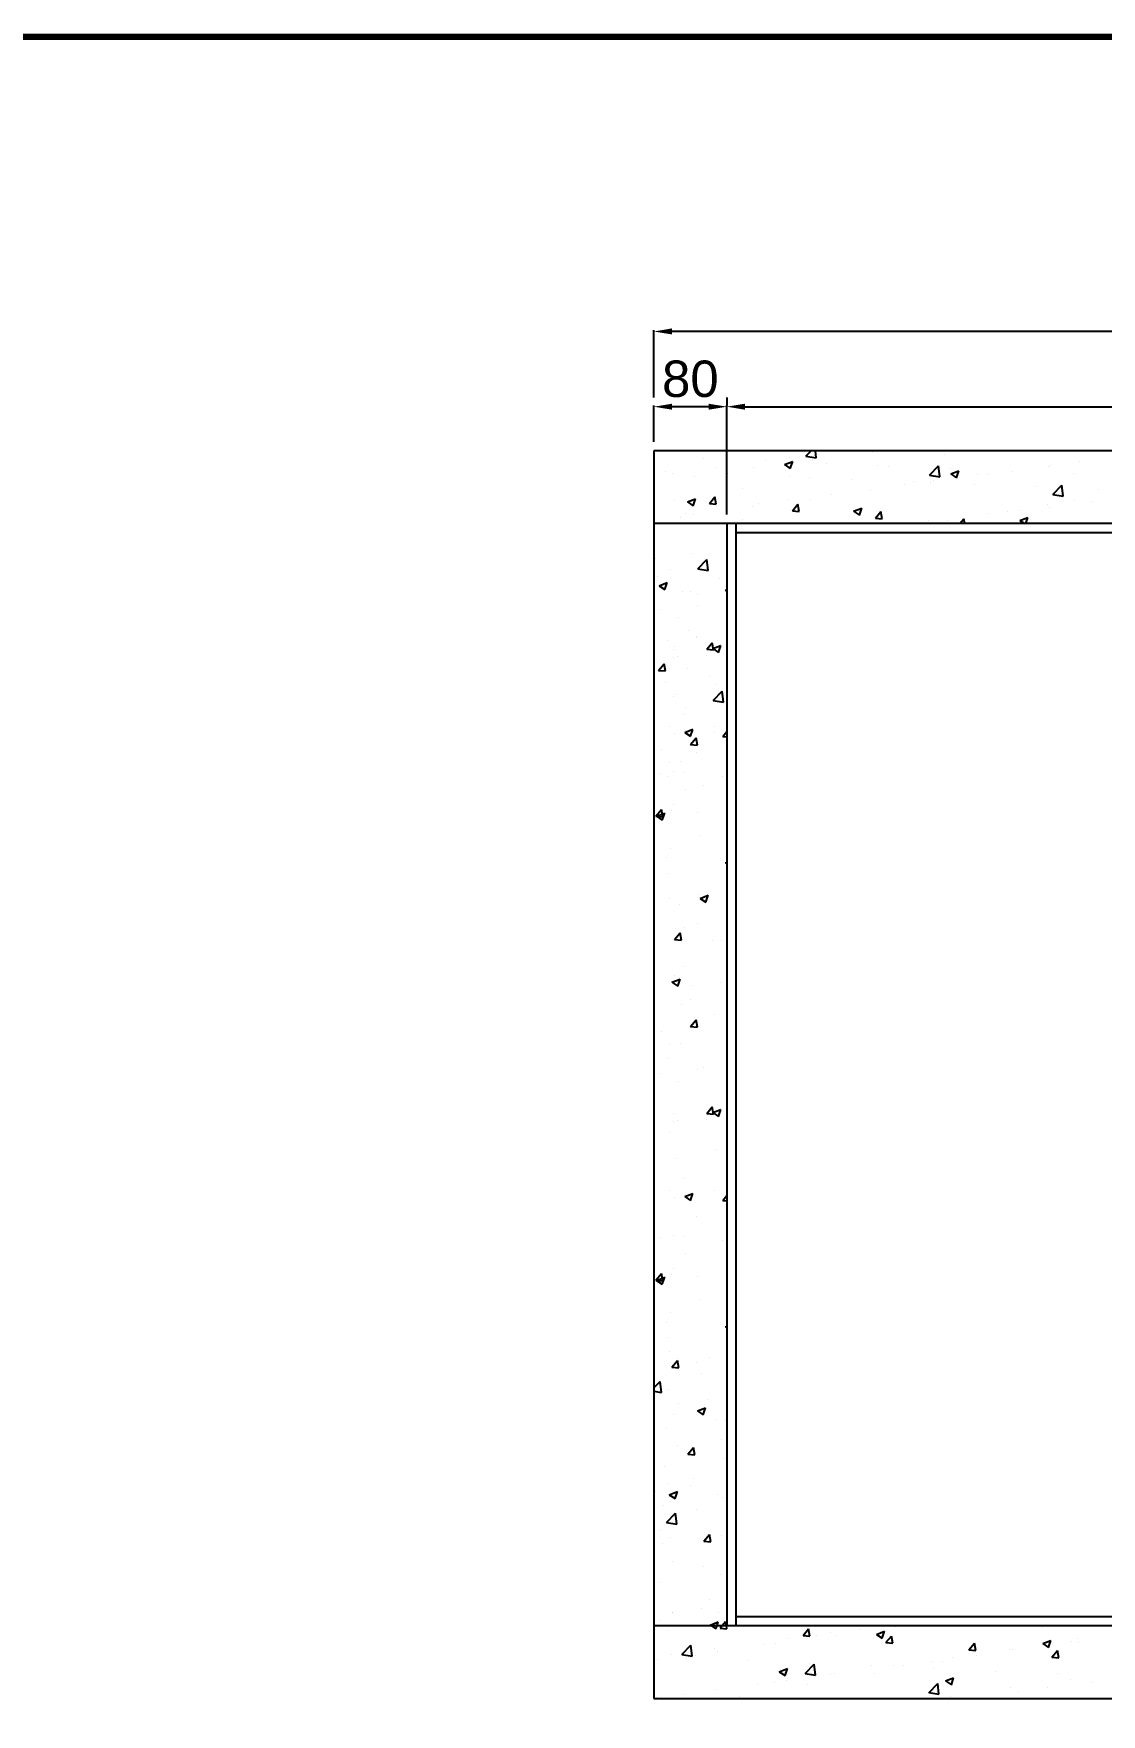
# Model space of a CAD drawing. Header units: millimetres. Extents: x 11916 to 17892, y -30913 to -26687.
# Drawn here: x 14339 to 15511, y -28671 to -26826 of the extents above; entities that cross this region are included whole.
import ezdxf

# ---------------------------------------------------------------- set-up
doc = ezdxf.new("R2010")
doc.units = ezdxf.units.MM
doc.layers.add('LAYOUT', color=7, linetype='Continuous')
doc.layers.add('받침틀', color=251, linetype='Continuous')
doc.styles.get("Standard").update_dxf_attribs({"font": 'arial.ttf'})
doc.dimstyles.new('ISO-25', dxfattribs={"dimtxt": 40, "dimasz": 20, "dimexe": 1.25, "dimexo": 10, "dimgap": 10, "dimtad": 1, "dimdec": 0, "dimtxsty": 'Standard', "dimcen": 2.5, "dimclrd": 3, "dimclre": 3, "dimclrt": 3, "dimadec": 0, "dimazin": 0, "dimtfac": 1, "dimtdec": 0, "dimtmove": 0, "dimatfit": 3, "dimfxl": 0, "dimarcsym": 0})

# ---------------------------------------------------------------- blocks, each defined once
blk = doc.blocks.new('*D33')
at = {"color": 3, "lineweight": -2, "transparency": 16777216}
for p, q in [((15019.4, -27273.6), (15019.4, -27233.9)), ((15079.4, -27235.2), (15039.4, -27235.2)), ((15099.4, -27353.6), (15099.4, -27233.9))]:
    blk.add_line(p, q, dxfattribs=at)
at = {"color": 3, "transparency": 16777216}
for points in [[(15039.4, -27231.9), (15039.4, -27238.5), (15019.4, -27235.2)], [(15079.4, -27231.9), (15079.4, -27238.5), (15099.4, -27235.2)]]:
    blk.add_solid(points, dxfattribs=at)
at = {"layer": 'Defpoints', "color": 0, "transparency": 16777216}
for p in [(15019.4, -27235.2), (15019.4, -27283.6), (15099.4, -27363.6)]:
    blk.add_point(p, dxfattribs=at)
at = {"color": 3, "transparency": 16777216, "insert": (15059.4, -27204.8), "char_height": 40, "attachment_point": 5}
blk.add_mtext('80', dxfattribs=at)
blk = doc.blocks.new('*D34')
at = {"color": 3, "lineweight": -2, "transparency": 16777216}
for p, q in [((15099.4, -27225.2), (15099.4, -27233.9)), ((15119.4, -27235.2), (16489.4, -27235.2)), ((16509.4, -27353.6), (16509.4, -27233.9))]:
    blk.add_line(p, q, dxfattribs=at)
at = {"color": 3, "transparency": 16777216}
for points in [[(15119.4, -27231.9), (15119.4, -27238.5), (15099.4, -27235.2)], [(16489.4, -27231.9), (16489.4, -27238.5), (16509.4, -27235.2)]]:
    blk.add_solid(points, dxfattribs=at)
at = {"layer": 'Defpoints', "color": 0, "transparency": 16777216}
for p in [(15099.4, -27235.2), (16509.4, -27235.2), (16509.4, -27363.6)]:
    blk.add_point(p, dxfattribs=at)
at = {"color": 3, "transparency": 16777216, "insert": (15804.4, -27204.8), "char_height": 40, "attachment_point": 5}
blk.add_mtext('1410', dxfattribs=at)
blk = doc.blocks.new('*D31')
at = {"color": 3, "lineweight": -2, "transparency": 16777216}
for p, q in [((15019.4, -27225.2), (15019.4, -27151.3)), ((16569.4, -27152.6), (15039.4, -27152.6)), ((16589.4, -27225.2), (16589.4, -27151.3))]:
    blk.add_line(p, q, dxfattribs=at)
at = {"color": 3, "transparency": 16777216}
for points in [[(15039.4, -27149.2), (15039.4, -27155.9), (15019.4, -27152.6)], [(16569.4, -27149.2), (16569.4, -27155.9), (16589.4, -27152.6)]]:
    blk.add_solid(points, dxfattribs=at)
at = {"layer": 'Defpoints', "color": 0, "transparency": 16777216}
for p in [(15019.4, -27152.6), (15019.4, -27235.2), (16589.4, -27235.2)]:
    blk.add_point(p, dxfattribs=at)
at = {"color": 3, "transparency": 16777216, "insert": (15804.4, -27122.1), "char_height": 40, "attachment_point": 5}
blk.add_mtext('1570', dxfattribs=at)

msp = doc.modelspace()

# ---------------------------------------------------------------- linework, layer by layer
at = {"linetype": 'Continuous'}
for p, q in [((15073.6, -27292), (15073.6, -27292)), ((15141.4, -27294.8), (15141.4, -27294.8)), ((15162.8, -27298.8), (15171.7, -27295.4)), ((15167.9, -27291.5), (15167.9, -27291.5)), ((15169.1, -27303.1), (15171.7, -27295.4)), ((15186.3, -27289.5), (15192, -27283.6)), ((15186.3, -27289.5), (15197.6, -27291.2)), ((15193.2, -27294.3), (15193.2, -27294.3)), ((15197.6, -27291.2), (15196.7, -27283.6)), ((15199.7, -27287.3), (15199.7, -27287.3)), ((15259.1, -27284.8), (15259.1, -27284.8)), ((15338.6, -27287.3), (15338.6, -27287.3)), ((15486.5, -27295.3), (15486.5, -27295.3)), ((15032.6, -27306.2), (15032.6, -27306.2)), ((15039.6, -27308.4), (15039.6, -27308.4)), ((15063.8, -27311.4), (15063.8, -27311.4)), ((15087.7, -27302.1), (15087.7, -27302.1)), ((15100.4, -27309), (15100.4, -27309)), ((15129, -27302.4), (15129, -27302.4)), ((15162.8, -27298.8), (15169.1, -27303.1)), ((15168.2, -27311.9), (15168.2, -27311.9)), ((15190.5, -27312.8), (15190.5, -27312.8)), ((15209.2, -27297.7), (15209.2, -27297.7)), ((15236, -27314.7), (15236, -27314.7)), ((15264.6, -27300), (15264.6, -27300)), ((15277, -27300.6), (15277, -27300.6)), ((15321.9, -27310.5), (15331.8, -27300.2)), ((15321.9, -27310.5), (15333.2, -27312.2)), ((15333.2, -27312.3), (15331.8, -27300.2)), ((15344.8, -27303.4), (15344.8, -27303.4)), ((15345.3, -27309), (15354.2, -27305.5)), ((15345.3, -27309), (15351.6, -27313.2)), ((15351.6, -27313.2), (15354.2, -27305.6)), ((15374.5, -27310), (15374.5, -27310)), ((15387, -27310), (15387, -27310)), ((15412.6, -27306.3), (15412.6, -27306.3)), ((15452.9, -27300.4), (15452.9, -27300.4)), ((15454.7, -27299.4), (15454.7, -27299.4)), ((15480.4, -27309.1), (15480.4, -27309.1)), ((15116.4, -27325.5), (15116.4, -27325.5)), ((15214.4, -27331.1), (15214.4, -27331.1)), ((15257.6, -27327), (15257.6, -27327)), ((15294.6, -27320.5), (15294.6, -27320.5)), ((15303.8, -27317.6), (15303.8, -27317.6)), ((15322.8, -27318.1), (15322.8, -27318.1)), ((15326.4, -27316.3), (15326.4, -27316.3)), ((15371.6, -27320.5), (15371.6, -27320.5)), ((15439.4, -27323.3), (15439.4, -27323.3)), ((15457.4, -27331.5), (15467.3, -27321.2)), ((15457.4, -27331.5), (15468.7, -27333.3)), ((15468.7, -27333.3), (15467.3, -27321.2)), ((15507.1, -27326.2), (15507.1, -27326.2)), ((15042.4, -27338.2), (15042.4, -27338.2)), ((15054.3, -27352.2), (15054.3, -27352.2)), ((15056.1, -27339.8), (15065, -27336.3)), ((15056.1, -27339.8), (15062.4, -27344)), ((15062.4, -27344), (15065, -27336.3)), ((15080.3, -27341.6), (15086.4, -27334.3)), ((15080.3, -27341.6), (15087.9, -27342.3)), ((15087.9, -27342.3), (15086.4, -27334.3)), ((15127.5, -27344.7), (15127.5, -27344.7)), ((15134.5, -27341.6), (15134.5, -27341.6)), ((15166.3, -27337.4), (15166.3, -27337.4)), ((15171.4, -27349.6), (15177.5, -27342.3)), ((15171.4, -27349.6), (15179, -27350.2)), ((15179, -27350.2), (15177.5, -27342.3)), ((15191.6, -27336.6), (15191.6, -27336.6)), ((15238.6, -27349.9), (15247.5, -27346.5)), ((15238.6, -27349.9), (15244.9, -27354.2)), ((15244.9, -27354.2), (15247.5, -27346.5)), ((15262.5, -27357.5), (15268.6, -27350.2)), ((15270, -27358.2), (15268.6, -27350.3)), ((15385.4, -27352.2), (15385.4, -27352.2)), ((15407.4, -27350.4), (15407.4, -27350.4)), ((15421.3, -27349.5), (15421.3, -27349.5)), ((15451.4, -27342.7), (15451.4, -27342.7)), ((15453.1, -27345.4), (15453.1, -27345.4)), ((15481.5, -27337.7), (15481.5, -27337.7)), ((15501.2, -27339), (15501.2, -27339)), ((15048.3, -27356.5), (15048.3, -27356.5)), ((15062.3, -27353.6), (15062.3, -27353.6)), ((15116.1, -27359.4), (15116.1, -27359.4)), ((15183.9, -27362.2), (15183.9, -27362.2)), ((15262.5, -27357.5), (15270.1, -27358.2)), ((15321.3, -27360.4), (15321.3, -27360.4)), ((15333.4, -27363.1), (15333.4, -27363.1)), ((15341.1, -27360.1), (15341.1, -27360.1)), ((15355.2, -27363.6), (15359.7, -27358.2)), ((15360.7, -27363.6), (15359.7, -27358.2)), ((15421.1, -27360.1), (15430, -27356.7)), ((15421.1, -27360.1), (15426.3, -27363.6)), ((15427.7, -27363.6), (15430, -27356.7)), ((15020.9, -27402.3), (15020.9, -27402.3)), ((15060.7, -27395.9), (15060.7, -27395.9)), ((15067.6, -27413.2), (15077.5, -27402.9)), ((15078.9, -27415), (15077.5, -27402.9)), ((15023.6, -27421.4), (15023.6, -27421.4)), ((15037.1, -27414), (15037.1, -27414)), ((15067.6, -27413.2), (15078.9, -27414.9)), ((15091.4, -27424.3), (15091.4, -27424.3)), ((15025.2, -27431.8), (15034.1, -27428.4)), ((15025.2, -27431.9), (15031.5, -27436.1)), ((15031.5, -27436.1), (15034.1, -27428.4)), ((15050.4, -27438.5), (15050.4, -27438.5)), ((15059.2, -27438.2), (15059.2, -27438.2)), ((15067.5, -27441.8), (15067.5, -27441.8)), ((15067.7, -27441.8), (15067.7, -27441.8)), ((15097.9, -27437.1), (15099.4, -27435.4)), ((15097.9, -27437.1), (15099.4, -27437.3)), ((15025.7, -27457.5), (15025.7, -27457.5)), ((15066.8, -27453.9), (15066.8, -27453.9)), ((15046.8, -27466.8), (15046.8, -27466.8)), ((15057.6, -27480.5), (15057.6, -27480.5)), ((15034.3, -27491.9), (15034.3, -27491.9)), ((15042, -27499), (15042, -27499)), ((15066.1, -27487.7), (15066.1, -27487.7)), ((15066.1, -27488.8), (15066.1, -27488.8)), ((15077.3, -27501.6), (15083.4, -27494.4)), ((15084.9, -27502.3), (15083.4, -27494.4)), ((15084.1, -27500.8), (15093, -27497.4)), ((15090.4, -27505), (15093, -27497.4)), ((15024.5, -27524.7), (15030.6, -27517.4)), ((15032, -27525.4), (15030.5, -27517.4)), ((15040.4, -27501.3), (15040.4, -27501.3)), ((15041.2, -27511), (15041.2, -27511)), ((15045.3, -27509.1), (15045.3, -27509.1)), ((15077, -27508.7), (15077, -27508.7)), ((15077.3, -27501.6), (15084.9, -27502.3)), ((15084.1, -27500.8), (15090.4, -27505)), ((15024.5, -27524.7), (15032.1, -27525.4)), ((15036, -27522.9), (15036, -27522.9)), ((15056.1, -27522.7), (15056.1, -27522.7)), ((15080.7, -27531.4), (15080.7, -27531.4)), ((15032.6, -27537.8), (15032.6, -27537.8)), ((15041.4, -27553.7), (15041.4, -27553.7)), ((15043.8, -27551.3), (15043.8, -27551.3)), ((15084.5, -27557.9), (15094.4, -27547.6)), ((15087.2, -27540.8), (15087.2, -27540.8)), ((15095.8, -27559.7), (15094.4, -27547.6)), ((15051.7, -27573.3), (15051.7, -27573.3)), ((15054.6, -27565), (15054.6, -27565)), ((15084.5, -27557.9), (15095.8, -27559.7)), ((15036, -27586.8), (15036, -27586.8)), ((15053.2, -27592.9), (15062.1, -27589.4)), ((15053.8, -27590.9), (15053.8, -27590.9)), ((15059.5, -27597.1), (15062.1, -27589.5)), ((15085.6, -27586.7), (15085.6, -27586.7)), ((15094.9, -27597.2), (15099.4, -27591.9)), ((15042.2, -27593.6), (15042.2, -27593.6)), ((15053.2, -27592.9), (15059.5, -27597.1)), ((15059.1, -27607.4), (15059.1, -27607.4)), ((15059.7, -27606.1), (15065.8, -27598.8)), ((15059.7, -27606.1), (15067.3, -27606.8)), ((15067.3, -27606.8), (15065.8, -27598.8)), ((15086, -27593.5), (15086, -27593.5)), ((15094.9, -27597.2), (15099.4, -27597.6)), ((15027.3, -27611.6), (15027.3, -27611.6)), ((15036.4, -27626), (15036.4, -27626)), ((15048.4, -27624.5), (15048.4, -27624.5)), ((15066.4, -27614.7), (15066.4, -27614.7)), ((15020.4, -27641), (15020.4, -27641)), ((15027, -27638.2), (15027, -27638.2)), ((15033.9, -27641), (15033.9, -27641)), ((15040.7, -27635.9), (15040.7, -27635.9)), ((15052.1, -27636.8), (15052.1, -27636.8)), ((15094.8, -27641), (15094.8, -27641)), ((15053.8, -27655.2), (15053.8, -27655.2)), ((15073.8, -27651.2), (15073.8, -27651.2)), ((15021.5, -27684.7), (15027.6, -27677.4)), ((15021.5, -27684.7), (15029.1, -27685.4)), ((15022.3, -27685), (15031.2, -27681.5)), ((15029, -27685.4), (15027.6, -27677.4)), ((15028.6, -27689.2), (15031.2, -27681.5)), ((15039.1, -27678.2), (15039.1, -27678.2)), ((15040.9, -27671.8), (15040.9, -27671.8)), ((15066.8, -27680.6), (15066.8, -27680.6)), ((15022.3, -27685), (15028.6, -27689.2)), ((15037.6, -27720.4), (15037.6, -27720.4)), ((15069.5, -27705.6), (15069.5, -27705.6)), ((15033.4, -27730.7), (15033.4, -27730.7)), ((15098.1, -27736.1), (15099.4, -27735.6)), ((15098.1, -27736.1), (15099.4, -27737)), ((15035.6, -27747.6), (15035.6, -27747.6)), ((15036.7, -27774.8), (15036.7, -27774.8)), ((15068.2, -27770.8), (15068.2, -27770.8)), ((15070.1, -27775.1), (15079, -27771.7)), ((15070.1, -27775.1), (15076.4, -27779.3)), ((15076.4, -27779.3), (15079, -27771.7)), ((15047.3, -27781.5), (15047.3, -27781.5)), ((15042.1, -27820.2), (15048.2, -27812.9)), ((15049.6, -27820.9), (15048.2, -27812.9)), ((15053, -27807.3), (15053, -27807.3)), ((15067.2, -27802.7), (15067.2, -27802.7)), ((15042.1, -27820.2), (15049.7, -27820.9)), ((15083.9, -27821.1), (15083.9, -27821.1)), ((15094.1, -27821.1), (15094.1, -27821.1)), ((15051.5, -27849.6), (15051.5, -27849.6)), ((15039.2, -27867.2), (15048.1, -27863.8)), ((15039.2, -27867.2), (15045.5, -27871.4)), ((15041.6, -27859.8), (15041.6, -27859.8)), ((15045.5, -27871.4), (15048.1, -27863.8)), ((15092.5, -27867), (15092.5, -27867)), ((15059.2, -27886), (15059.2, -27886)), ((15060.7, -27871.2), (15060.7, -27871.2)), ((15049.9, -27891.9), (15049.9, -27891.9)), ((15086, -27903.1), (15086, -27903.1)), ((15027.3, -27921.2), (15027.3, -27921.2)), ((15059.1, -27917.1), (15059.1, -27917.1)), ((15059.7, -27915.7), (15065.8, -27908.4)), ((15059.7, -27915.7), (15067.3, -27916.4)), ((15067.3, -27916.4), (15065.8, -27908.5)), ((15036.4, -27935.6), (15036.4, -27935.6)), ((15048.4, -27934.1), (15048.4, -27934.1)), ((15033.9, -27950.6), (15033.9, -27950.6)), ((15073.8, -27960.8), (15073.8, -27960.8)), ((15025.7, -27967.2), (15025.7, -27967.2)), ((15046.8, -27976.4), (15046.8, -27976.4)), ((15066.8, -27963.5), (15066.8, -27963.5)), ((15040.4, -28010.9), (15040.4, -28010.9)), ((15077.3, -28011.3), (15083.4, -28004)), ((15077.3, -28011.3), (15084.9, -28011.9)), ((15084.9, -28011.9), (15083.4, -28004)), ((15084.1, -28010.4), (15093, -28007)), ((15084.1, -28010.4), (15090.4, -28014.7)), ((15090.4, -28014.7), (15093, -28007)), ((15036, -28032.6), (15036, -28032.6)), ((15041.2, -28020.6), (15041.2, -28020.6)), ((15045.3, -28018.7), (15045.3, -28018.7)), ((15077, -28018.4), (15077, -28018.4)), ((15087.2, -28050.4), (15087.2, -28050.4)), ((15043.8, -28061), (15043.8, -28061)), ((15051.7, -28082.9), (15051.7, -28082.9)), ((15036, -28096.4), (15036, -28096.4)), ((15042.2, -28103.2), (15042.2, -28103.2)), ((15053.2, -28102.5), (15062.1, -28099.1)), ((15053.2, -28102.5), (15059.5, -28106.8)), ((15053.8, -28100.5), (15053.8, -28100.5)), ((15059.5, -28106.8), (15062.1, -28099.1)), ((15085.6, -28096.3), (15085.6, -28096.3)), ((15094.9, -28106.8), (15099.4, -28101.5)), ((15094.9, -28106.8), (15099.4, -28107.2)), ((15066.4, -28124.3), (15066.4, -28124.3)), ((15040.7, -28145.5), (15040.7, -28145.5)), ((15020.4, -28150.6), (15020.4, -28150.6)), ((15027, -28147.8), (15027, -28147.8)), ((15052.1, -28146.4), (15052.1, -28146.4)), ((15094.8, -28150.7), (15094.8, -28150.7)), ((15040.9, -28181.5), (15040.9, -28181.5)), ((15053.8, -28164.9), (15053.8, -28164.9)), ((15021.5, -28194.4), (15027.6, -28187.1)), ((15021.5, -28194.4), (15029.1, -28195)), ((15022.3, -28194.6), (15031.2, -28191.2)), ((15022.3, -28194.6), (15028.6, -28198.9)), ((15029, -28195), (15027.6, -28187.1)), ((15028.6, -28198.9), (15031.2, -28191.2)), ((15039.1, -28187.8), (15039.1, -28187.8)), ((15066.8, -28190.2), (15066.8, -28190.2)), ((15069.5, -28215.2), (15069.5, -28215.2)), ((15037.6, -28230.1), (15037.6, -28230.1)), ((15033.4, -28240.3), (15033.4, -28240.3)), ((15098.1, -28245.7), (15099.4, -28245.2)), ((15098.1, -28245.7), (15099.4, -28246.6)), ((15035.6, -28257.2), (15035.6, -28257.2)), ((15036, -28272.4), (15036, -28272.4)), ((15039.1, -28289.9), (15045.2, -28282.6)), ((15039.1, -28289.9), (15046.7, -28290.6)), ((15044.8, -28280.1), (15044.8, -28280.1)), ((15046.6, -28290.6), (15045.2, -28282.6)), ((15066.1, -28285.1), (15066.1, -28285.1)), ((15080.2, -28279.8), (15080.2, -28279.8)), ((15019.4, -28312.6), (15026.2, -28305.5)), ((15027.6, -28317.6), (15026.2, -28305.5)), ((15071.6, -28297.2), (15071.6, -28297.2)), ((15019.4, -28316.3), (15027.6, -28317.6)), ((15034.5, -28314.6), (15034.5, -28314.6)), ((15046.8, -28329.9), (15046.8, -28329.9)), ((15078.6, -28325.7), (15078.6, -28325.7)), ((15019.5, -28344.7), (15019.5, -28344.7)), ((15040.5, -28342.3), (15040.5, -28342.3)), ((15067.2, -28337.8), (15076.1, -28334.4)), ((15067.2, -28337.8), (15073.5, -28342.1)), ((15073.5, -28342.1), (15076.1, -28334.4)), ((15087.3, -28347.5), (15087.3, -28347.5)), ((15098.1, -28348), (15098.1, -28348)), ((15032.9, -28356.9), (15032.9, -28356.9)), ((15045.2, -28375.8), (15045.2, -28375.8)), ((15056.7, -28385.4), (15062.8, -28378.1)), ((15056.7, -28385.4), (15064.3, -28386.1)), ((15064.3, -28386.1), (15062.8, -28378.1)), ((15093.3, -28369.5), (15093.3, -28369.5)), ((15031.4, -28399.2), (15031.4, -28399.2)), ((15096.6, -28390.2), (15096.6, -28390.2)), ((15035.2, -28418.1), (15035.2, -28418.1)), ((15059.9, -28419.6), (15059.9, -28419.6)), ((15062.6, -28412.4), (15062.6, -28412.4)), ((15021.6, -28426.6), (15021.6, -28426.6)), ((15029.9, -28441.5), (15029.9, -28441.5)), ((15036.3, -28429.9), (15045.2, -28426.5)), ((15036.3, -28429.9), (15042.6, -28434.2)), ((15042.6, -28434.2), (15045.2, -28426.5)), ((15089.4, -28429.5), (15089.4, -28429.5)), ((15095.1, -28432.5), (15095.1, -28432.5)), ((15033.1, -28460.6), (15043, -28450.3)), ((15044.4, -28462.3), (15043, -28450.3)), ((15065.7, -28445.9), (15065.7, -28445.9)), ((15026.5, -28469.7), (15026.5, -28469.7)), ((15033.1, -28460.6), (15044.4, -28462.3)), ((15037.3, -28477), (15037.3, -28477)), ((15074.3, -28480.9), (15080.5, -28473.6)), ((15081.9, -28481.6), (15080.4, -28473.7)), ((15093.5, -28474.8), (15093.5, -28474.8)), ((15028.3, -28483.7), (15028.3, -28483.7)), ((15074.3, -28480.9), (15081.9, -28481.6)), ((15040.1, -28503.1), (15040.1, -28503.1)), ((15073.3, -28509.2), (15073.3, -28509.2)), ((15026.8, -28526), (15026.8, -28526)), ((15092, -28517.1), (15092, -28517.1)), ((15080.4, -28544.8), (15080.4, -28544.8)), ((15025.2, -28568.3), (15025.2, -28568.3)), ((15039.4, -28559), (15039.4, -28559)), ((15039.9, -28559.3), (15039.9, -28559.3)), ((15071.7, -28555.1), (15071.7, -28555.1)), ((15081.2, -28573.1), (15090.1, -28569.7)), ((15088.8, -28573.6), (15090.1, -28569.7)), ((15090.4, -28559.4), (15090.4, -28559.4)), ((15094.4, -28573.6), (15098.1, -28569.2)), ((15098.9, -28573.6), (15098, -28569.2)), ((15034.9, -28578.9), (15034.9, -28578.9)), ((15081.2, -28573.1), (15081.9, -28573.6)), ((15081.9, -28573.6), (15087.5, -28577.4)), ((15087.5, -28577.4), (15088.8, -28573.6)), ((15092, -28576.5), (15094.4, -28573.6)), ((15092, -28576.5), (15099.6, -28577.1)), ((15099.5, -28577.1), (15098.9, -28573.6)), ((15166.6, -28588.3), (15166.6, -28588.3)), ((15183.1, -28584.4), (15189.2, -28577.1)), ((15183.1, -28584.4), (15190.6, -28585.1)), ((15190.6, -28585.1), (15189.1, -28577.2)), ((15198.3, -28584.1), (15198.3, -28584.1)), ((15213.4, -28581.3), (15213.4, -28581.3)), ((15219, -28584), (15219, -28584)), ((15246.4, -28577.8), (15246.4, -28577.8)), ((15263.7, -28583.3), (15272.6, -28579.9)), ((15263.7, -28583.3), (15270.1, -28587.6)), ((15270.1, -28587.6), (15272.6, -28579.9)), ((15274.1, -28592.4), (15280.3, -28585.1)), ((15281.7, -28593.1), (15280.2, -28585.1)), ((15284.2, -28575), (15284.2, -28575)), ((15446.1, -28576.1), (15446.1, -28576.1)), ((15484.1, -28587.6), (15484.1, -28587.6)), ((15038.2, -28605.2), (15038.2, -28605.2)), ((15050, -28605.3), (15059.9, -28595)), ((15050, -28605.3), (15061.3, -28607.1)), ((15061.2, -28607.1), (15059.8, -28595)), ((15065.3, -28606.8), (15065.3, -28606.8)), ((15086.3, -28598.9), (15086.3, -28598.9)), ((15088.9, -28601.6), (15088.9, -28601.6)), ((15139.4, -28594), (15139.4, -28594)), ((15153, -28593.5), (15153, -28593.5)), ((15274.1, -28592.4), (15281.7, -28593.1)), ((15365.2, -28600.4), (15371.4, -28593.1)), ((15365.2, -28600.4), (15372.8, -28601)), ((15372.8, -28601.1), (15371.3, -28593.1)), ((15373.1, -28606.8), (15373.1, -28606.8)), ((15410.1, -28600.4), (15410.1, -28600.4)), ((15412.8, -28599.7), (15412.8, -28599.7)), ((15446.3, -28593.5), (15455.1, -28590.1)), ((15446.3, -28593.5), (15452.6, -28597.7)), ((15452.6, -28597.7), (15455.1, -28590.1)), ((15453.3, -28596.2), (15453.3, -28596.2)), ((15456.3, -28608.4), (15462.5, -28601.1)), ((15463.9, -28609), (15462.4, -28601.1)), ((15478, -28590.7), (15478, -28590.7)), ((15485.1, -28592), (15485.1, -28592)), ((15023.7, -28610.6), (15023.7, -28610.6)), ((15055.1, -28609.3), (15055.1, -28609.3)), ((15122.9, -28612.2), (15122.9, -28612.2)), ((15157, -28624.3), (15165.9, -28620.8)), ((15157, -28624.3), (15163.3, -28628.5)), ((15163.3, -28628.5), (15165.9, -28620.9)), ((15185.5, -28626.3), (15195.4, -28616)), ((15190.7, -28615), (15190.7, -28615)), ((15196.8, -28628.1), (15195.4, -28616)), ((15258.5, -28617.9), (15258.5, -28617.9)), ((15261.9, -28625.8), (15261.9, -28625.8)), ((15282.7, -28617.3), (15282.7, -28617.3)), ((15293.2, -28617.3), (15293.2, -28617.3)), ((15325, -28613.1), (15325, -28613.1)), ((15326.3, -28620.8), (15326.3, -28620.8)), ((15336, -28613.1), (15336, -28613.1)), ((15346.8, -28609.2), (15346.8, -28609.2)), ((15394.1, -28623.6), (15394.1, -28623.6)), ((15456.3, -28608.4), (15463.9, -28609)), ((15087.3, -28643.9), (15087.3, -28643.9)), ((15133.1, -28638.4), (15133.1, -28638.4)), ((15151.5, -28635.8), (15151.5, -28635.8)), ((15164.9, -28634.2), (15164.9, -28634.2)), ((15185.5, -28626.3), (15196.8, -28628.1)), ((15187.9, -28638.5), (15187.9, -28638.5)), ((15213, -28627.9), (15213, -28627.9)), ((15217.4, -28626.3), (15217.4, -28626.3)), ((15321, -28647.4), (15330.9, -28637.1)), ((15332.3, -28649.1), (15330.9, -28637.1)), ((15339.5, -28634.4), (15348.4, -28631)), ((15339.5, -28634.4), (15345.9, -28638.7)), ((15345.9, -28638.7), (15348.4, -28631)), ((15411.2, -28641.9), (15411.2, -28641.9)), ((15451.7, -28642.1), (15451.7, -28642.1)), ((15461.9, -28626.5), (15461.9, -28626.5)), ((15476.4, -28633), (15476.4, -28633)), ((15499.8, -28635.8), (15499.8, -28635.8)), ((15022.1, -28652.8), (15022.1, -28652.8)), ((15052.9, -28648.9), (15052.9, -28648.9)), ((15113.8, -28651.2), (15113.8, -28651.2)), ((15321, -28647.3), (15332.3, -28649.1)), ((15345.3, -28651.5), (15345.3, -28651.5)), ((15419.9, -28646.3), (15419.9, -28646.3))]:
    msp.add_line(p, q, dxfattribs=at)
at = {"layer": 'LAYOUT', "const_width": 7.11}
msp.add_lwpolyline([(12058, -30770.7), (17749.8, -30770.7), (17749.8, -26829.1), (12058, -26829.1)], close=True, dxfattribs=at)
at = {"layer": '받침틀'}
for p, q in [((15019.4, -27283.6), (15019.4, -28653.6)), ((16589.4, -27283.6), (15019.4, -27283.6)), ((16589.4, -27363.6), (15019.4, -27363.6)), ((15099.4, -27363.6), (15099.4, -28573.6)), ((15109.4, -27363.6), (15109.4, -28573.6)), ((16499.4, -27373.6), (15109.4, -27373.6)), ((15109.4, -28563.6), (16499.4, -28563.6)), ((15019.4, -28573.6), (16589.4, -28573.6)), ((15019.4, -28653.6), (16589.4, -28653.6))]:
    msp.add_line(p, q, dxfattribs=at)

# ---------------------------------------------------------------- dimensions: what is measured, and where the dimension line sits
for base, p1, p2, picture, middle in [((15019.4, -27152.6), (16589.4, -27235.2), (15019.4, -27235.2), '*D31', (15804.4, -27122.1)), ((15019.4, -27235.2), (15099.4, -27363.6), (15019.4, -27283.6), '*D33', (15059.4, -27204.8)), ((16509.4, -27235.2), (15099.4, -27235.2), (16509.4, -27363.6), '*D34', (15804.4, -27204.8))]:
    dim = msp.add_linear_dim(base=base, p1=p1, p2=p2, dimstyle='ISO-25')
    dim.commit()
    dim.dimension.update_dxf_attribs({"geometry": picture, "text_midpoint": middle})

doc.saveas('drawing.dxf')
